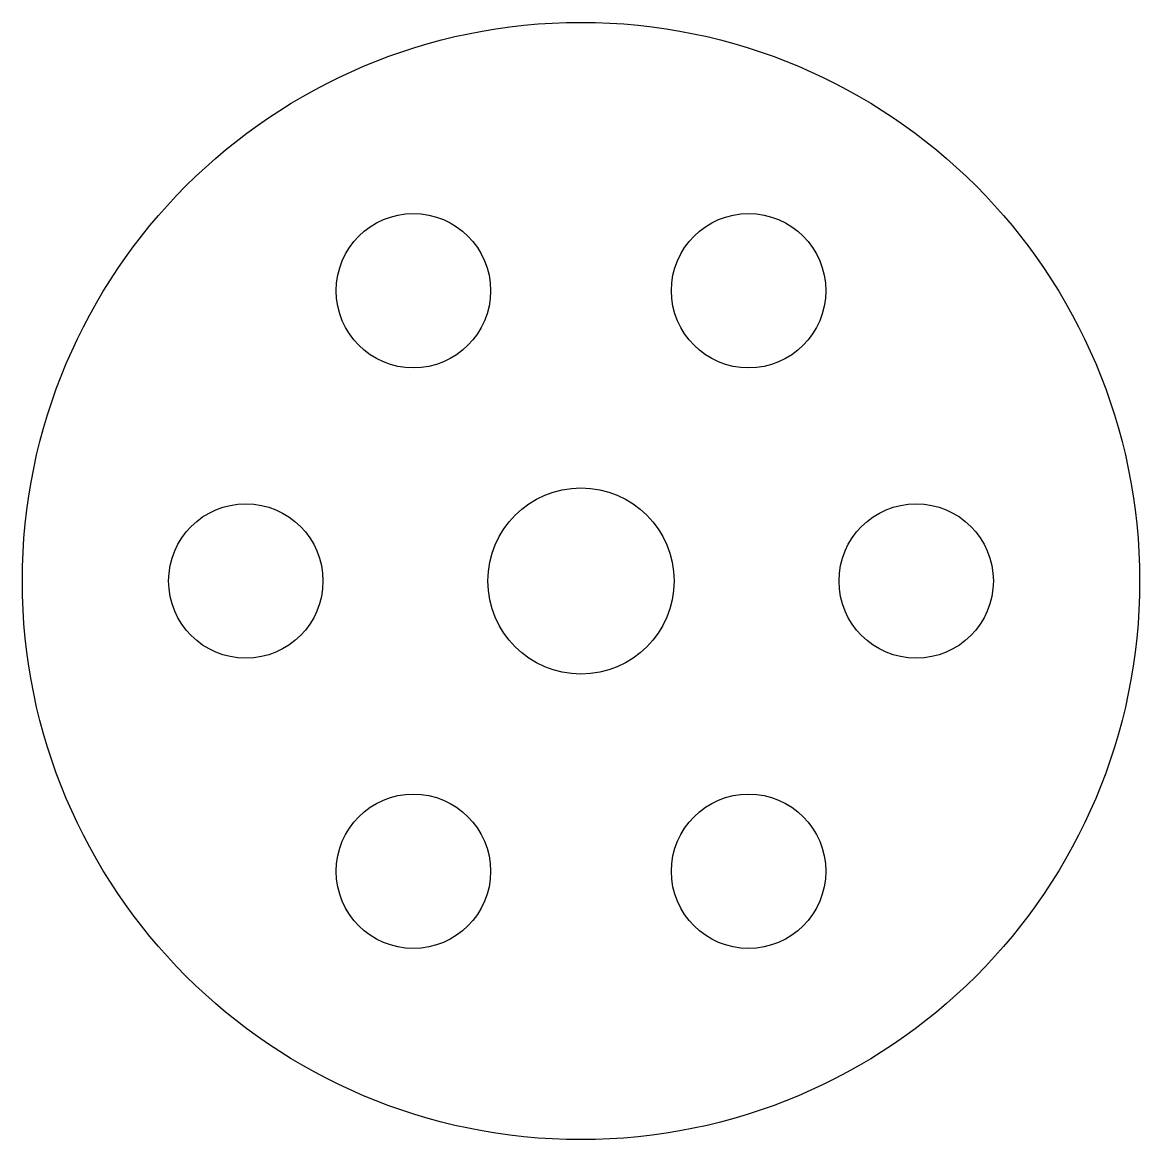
# Model space of a CAD drawing. Header units: millimetres. Extents: x -12.5 to 12.5, y -12.5 to 12.5.
import ezdxf

# ---------------------------------------------------------------- set-up
doc = ezdxf.new("R2010")
doc.units = ezdxf.units.MM

msp = doc.modelspace()

# ---------------------------------------------------------------- linework, layer by layer
for centre, radius in [((0, 0), 12.5), ((-3.75, 6.495), 1.727), ((3.75, 6.495), 1.727), ((0, 0), 2.083), ((-7.5, 0), 1.727), ((7.5, 0), 1.727), ((-3.75, -6.495), 1.727), ((3.75, -6.495), 1.727)]:
    msp.add_circle(centre, radius)

doc.saveas('drawing.dxf')
